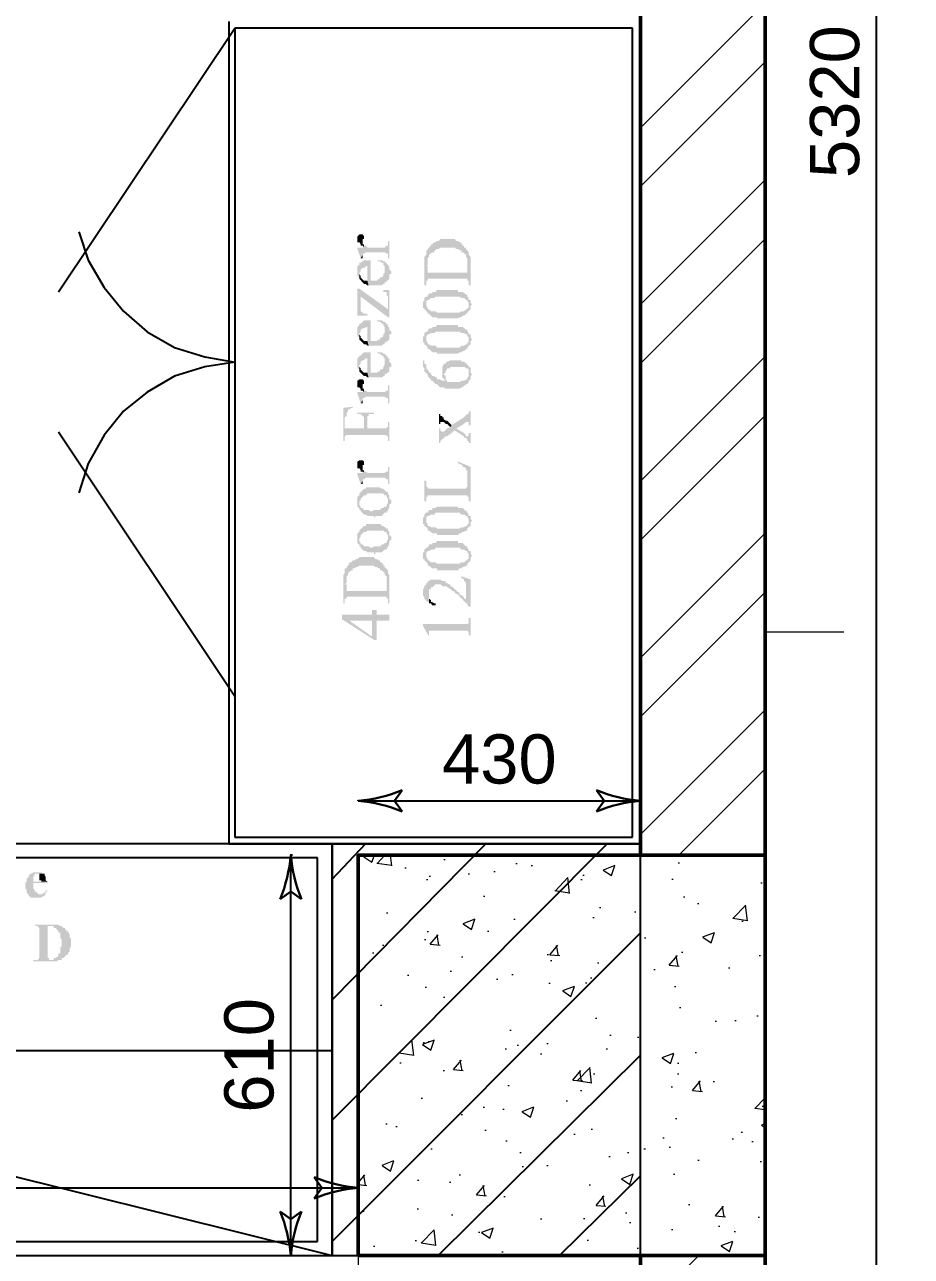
# Model space of a CAD drawing. Header units: millimetres. Extents: x 68727 to 319899, y -4876 to 265722.
# Drawn here: x 316371 to 317722, y 110929 to 112807 of the extents above; entities that cross this region are included whole.
import ezdxf

# ---------------------------------------------------------------- set-up
doc = ezdxf.new("R2010")
doc.units = ezdxf.units.MM
doc.linetypes.add('ACAD_ISO03W100', pattern=[30, 12, -18])
doc.linetypes.add('HIDDEN', pattern=[9.525, 6.35, -3.175])
doc.layers.add('Dimensions', color=172, linetype='Continuous')
doc.layers.add('glass', color=151, linetype='Continuous')
for name, color, linetype, lineweight in [('HACH', 252, 'Continuous', 13), ('LS_DR_Plan Beam', 9, 'HIDDEN', 0), ('LS_DR_Wall', 7, 'Continuous', 35), ('wall', 5, 'Continuous', 30)]:
    doc.layers.add(name, color=color, linetype=linetype, lineweight=lineweight)
doc.styles.get("Standard").update_dxf_attribs({"font": 'arial.ttf'})
doc.dimstyles.new('SC-25', dxfattribs={"dimtxt": 75, "dimasz": 0.4, "dimexe": 1, "dimexo": 100, "dimgap": 25, "dimtad": 1, "dimdec": 0, "dimzin": 0, "dimdsep": 46, "dimtxsty": 'Standard', "dimblk1": 'A1', "dimblk2": 'A1', "dimsah": 1, "dimcen": 0.09, "dimdle": 3, "dimclrd": 1, "dimclre": 1, "dimclrt": 1, "dimadec": 0, "dimazin": 0, "dimtfac": 1, "dimtdec": 0, "dimtofl": 0, "dimtmove": 0, "dimatfit": 2, "dimldrblk": 'A1', "dimfxl": 10, "dimfxlon": 1, "dimtolj": 1, "dimtzin": 0, "dimarcsym": 0})

# ---------------------------------------------------------------- blocks, each defined once
blk = doc.blocks.new('A1')
at = {"layer": 'wall', "color": 1}
for p, q in [((-138.1, 0), (-167.3, 40.5)), ((-167.3, -40.5), (-138.1, 0))]:
    blk.add_line(p, q, dxfattribs=at)
for centre, start, end in [((53.3, 586.5), 248, 264.8035), ((53.3, -586.5), 95.1965, 112)]:
    blk.add_arc(centre, 588.9, start, end, dxfattribs=at)
blk = doc.blocks.new('*D1021')
at = {"layer": 'Defpoints', "color": 0, "transparency": 16777216}
for p in [(316878.9, 111033.6), (308476.2, 110927.8), (316878.9, 110930.6)]:
    blk.add_point(p, dxfattribs=at)
at = {"layer": 'Dimensions', "color": 1, "lineweight": -2, "transparency": 16777216}
for p, q in [((308476.2, 111027.8), (308476.2, 111034.6)), ((308476.6, 111033.6), (316878.5, 111033.6)), ((316878.9, 111030.6), (316878.9, 111034.6))]:
    blk.add_line(p, q, dxfattribs=at)
at = {"layer": 'Dimensions', "color": 1, "lineweight": -2, "transparency": 16777216, "xscale": 0.4, "yscale": 0.4, "zscale": 0.4, "rotation": 180}
blk.add_blockref('A1', (308476.2, 111033.6), dxfattribs=at)
at = {"layer": 'Dimensions', "color": 1, "lineweight": -2, "transparency": 16777216, "xscale": 0.4, "yscale": 0.4, "zscale": 0.4}
blk.add_blockref('A1', (316878.9, 111033.6), dxfattribs=at)
at = {"layer": 'Dimensions', "color": 1, "transparency": 16777216, "insert": (312677.6, 111097), "char_height": 75, "attachment_point": 5}
blk.add_mtext('\\A1;8403', dxfattribs=at)
blk = doc.blocks.new('*D1022')
at = {"layer": 'Defpoints', "color": 0, "transparency": 16777216}
for p in [(316776.1, 111540.6), (316878.9, 111540.6), (316878.9, 110930.6)]:
    blk.add_point(p, dxfattribs=at)
at = {"layer": 'Dimensions', "color": 1, "lineweight": -2, "transparency": 16777216}
for p, q in [((316778.9, 111540.6), (316775.1, 111540.6)), ((316776.1, 110931), (316776.1, 111540.2)), ((316778.9, 110930.6), (316775.1, 110930.6))]:
    blk.add_line(p, q, dxfattribs=at)
at = {"layer": 'Dimensions', "color": 1, "lineweight": -2, "transparency": 16777216, "xscale": 0.4, "yscale": 0.4, "zscale": 0.4}
for p, rotation in [((316776.1, 111540.6), 90), ((316776.1, 110930.6), 270)]:
    blk.add_blockref('A1', p, dxfattribs=dict(at, rotation=rotation))
at = {"layer": 'Dimensions', "color": 1, "transparency": 16777216, "insert": (316712.8, 111235.6), "char_height": 75, "attachment_point": 5, "rotation": 90}
blk.add_mtext('\\A1;610', dxfattribs=at)
blk = doc.blocks.new('*D998')
at = {"layer": 'Defpoints', "color": 0, "transparency": 16777216}
for p in [(317308.9, 111623.6), (316878.9, 111541.9), (317308.9, 111541.9)]:
    blk.add_point(p, dxfattribs=at)
at = {"layer": 'Dimensions', "color": 1, "lineweight": -2, "transparency": 16777216}
for p, q in [((316878.9, 111623.6), (316878.9, 111624.6)), ((316879.3, 111623.6), (317308.5, 111623.6)), ((317308.9, 111623.6), (317308.9, 111624.6))]:
    blk.add_line(p, q, dxfattribs=at)
at = {"layer": 'Dimensions', "color": 1, "lineweight": -2, "transparency": 16777216, "xscale": 0.4, "yscale": 0.4, "zscale": 0.4, "rotation": 180}
blk.add_blockref('A1', (316878.9, 111623.6), dxfattribs=at)
at = {"layer": 'Dimensions', "color": 1, "lineweight": -2, "transparency": 16777216, "xscale": 0.4, "yscale": 0.4, "zscale": 0.4}
blk.add_blockref('A1', (317308.9, 111623.6), dxfattribs=at)
at = {"layer": 'Dimensions', "color": 1, "transparency": 16777216, "insert": (317093.9, 111686.9), "char_height": 75, "attachment_point": 5}
blk.add_mtext('\\A1;430', dxfattribs=at)
blk = doc.blocks.new('*D1001')
at = {"layer": 'Defpoints', "color": 0, "transparency": 16777216}
for p in [(317499, 115349.5), (317668.6, 115349.5), (317498.9, 110029.6)]:
    blk.add_point(p, dxfattribs=at)
at = {"layer": 'Dimensions', "color": 1, "lineweight": -2, "transparency": 16777216}
for p, q in [((317658.6, 115349.5), (317669.6, 115349.5)), ((317668.6, 110030), (317668.6, 115349.1)), ((317658.6, 110029.6), (317669.6, 110029.6))]:
    blk.add_line(p, q, dxfattribs=at)
at = {"layer": 'Dimensions', "color": 1, "lineweight": -2, "transparency": 16777216, "xscale": 0.4, "yscale": 0.4, "zscale": 0.4}
for p, rotation in [((317668.6, 115349.5), 90), ((317668.6, 110029.6), 270)]:
    blk.add_blockref('A1', p, dxfattribs=dict(at, rotation=rotation))
at = {"layer": 'Dimensions', "color": 1, "transparency": 16777216, "insert": (317605.3, 112689.5), "char_height": 75, "attachment_point": 5, "rotation": 90}
blk.add_mtext('\\A1;5320', dxfattribs=at)
blk = doc.blocks.new('kitchen')
at = {"layer": 'glass', "linetype": 'Continuous', "lineweight": -3}
for points in [[(-7.355, 27.058), (-7.39, 27.058), (-7.39, 26.97), (-7.443, 26.881), (-7.443, 26.917), (-7.479, 26.97), (-7.531, 26.97), (-7.531, 27.128), (-7.479, 27.181), (-7.39, 27.181), (-7.355, 27.128), (-7.355, 27.058)], [(-6.685, 26.546), (-6.72, 26.546), (-6.72, 26.67), (-6.755, 26.67), (-6.808, 26.705), (-7.302, 26.705), (-7.355, 26.67), (-7.39, 26.67), (-7.39, 26.634), (-7.443, 26.546), (-7.531, 26.793), (-7.531, 26.828), (-7.355, 26.828), (-7.355, 26.881), (-7.302, 26.881), (-7.267, 26.828), (-6.808, 26.828), (-6.755, 26.881), (-6.72, 26.881), (-6.72, 27.005), (-6.685, 27.005), (-6.685, 26.546)], [(-7.355, 26.828), (-7.39, 26.881), (-7.443, 26.881), (-7.39, 26.97), (-7.39, 26.917), (-7.355, 26.917), (-7.355, 26.828)], [(-4.568, 26.705), (-4.603, 26.37), (-4.603, 26.546), (-4.639, 26.581), (-4.639, 26.634), (-4.727, 26.705), (-4.762, 26.705), (-4.762, 26.758), (-4.815, 26.758), (-4.85, 26.793), (-4.903, 26.793), (-4.939, 26.828), (-5.327, 26.828), (-5.362, 26.793), (-5.415, 26.793), (-5.45, 26.758), (-5.485, 26.758), (-5.485, 26.705), (-5.538, 26.705), (-5.626, 26.634), (-5.626, 26.581), (-5.662, 26.546), (-5.662, 26.37), (-5.697, 26.335), (-5.697, 26.758), (-5.662, 26.758), (-5.662, 26.793), (-5.574, 26.881), (-5.574, 26.917), (-5.538, 26.917), (-5.485, 26.97), (-5.45, 26.97), (-5.415, 27.005), (-5.362, 27.005), (-5.327, 27.058), (-4.939, 27.058), (-4.903, 27.005), (-4.85, 27.005), (-4.815, 26.97), (-4.762, 26.97), (-4.762, 26.917), (-4.727, 26.917), (-4.727, 26.881), (-4.692, 26.881), (-4.692, 26.828), (-4.639, 26.828), (-4.639, 26.793), (-4.568, 26.705)], [(-7.39, 26.546), (-7.443, 26.546), (-7.39, 26.634), (-7.39, 26.546)], [(-4.515, 25.823), (-4.568, 25.823), (-4.568, 25.946), (-4.603, 25.946), (-4.603, 25.999), (-5.662, 25.999), (-5.662, 25.946), (-5.697, 25.946), (-5.697, 25.823), (-5.75, 25.823), (-5.75, 26.581), (-5.697, 26.634), (-5.697, 26.335), (-5.662, 26.335), (-5.662, 26.158), (-4.603, 26.158), (-4.603, 26.37), (-4.568, 26.705), (-4.568, 26.634), (-4.515, 26.581), (-4.515, 25.823)], [(-6.808, 25.858), (-6.844, 25.858), (-6.879, 25.823), (-7.232, 25.823), (-7.267, 25.946), (-7.267, 26.335), (-7.302, 26.335), (-7.355, 26.282), (-7.39, 26.282), (-7.443, 26.246), (-7.443, 26.193), (-7.479, 26.158), (-7.479, 26.035), (-7.531, 26.07), (-7.531, 26.335), (-7.479, 26.37), (-7.479, 26.423), (-7.443, 26.423), (-7.355, 26.493), (-7.179, 26.493), (-7.179, 25.946), (-7.02, 25.946), (-6.967, 25.999), (-6.932, 25.999), (-6.932, 26.035), (-6.879, 26.035), (-6.844, 26.07), (-6.844, 26.123), (-6.808, 26.158), (-6.808, 25.858)], [(-6.632, 26.123), (-6.685, 26.123), (-6.685, 25.999), (-6.72, 25.946), (-6.755, 25.946), (-6.755, 25.911), (-6.808, 25.911), (-6.808, 26.335), (-6.844, 26.37), (-6.844, 26.423), (-6.879, 26.423), (-6.932, 26.458), (-6.967, 26.458), (-7.02, 26.493), (-6.879, 26.493), (-6.844, 26.458), (-6.808, 26.458), (-6.72, 26.37), (-6.72, 26.335), (-6.685, 26.335), (-6.685, 26.246), (-6.632, 26.193), (-6.632, 26.123)], [(-7.232, 25.823), (-7.267, 25.823), (-7.302, 25.858), (-7.355, 25.858), (-7.479, 25.999), (-7.479, 26.123), (-7.443, 26.07), (-7.443, 26.035), (-7.355, 25.946), (-7.267, 25.946), (-7.232, 25.823)], [(-7.267, 25.012), (-7.531, 25.012), (-7.531, 25.735), (-7.479, 25.735), (-7.443, 25.523), (-7.443, 25.135), (-7.355, 25.065), (-7.267, 25.065), (-7.267, 25.012)], [(-6.72, 24.976), (-7.443, 25.523), (-7.479, 25.735), (-6.72, 25.188), (-6.72, 24.976)], [(-6.685, 24.976), (-6.72, 24.976), (-6.72, 25.523), (-6.755, 25.576), (-6.755, 25.647), (-6.844, 25.647), (-6.844, 25.7), (-6.685, 25.7), (-6.685, 24.976)], [(-4.48, 25.311), (-4.515, 25.276), (-4.515, 25.188), (-4.568, 25.135), (-4.568, 25.364), (-4.603, 25.4), (-4.603, 25.435), (-4.639, 25.435), (-4.692, 25.488), (-4.762, 25.488), (-4.815, 25.523), (-5.45, 25.523), (-5.485, 25.488), (-5.574, 25.488), (-5.626, 25.435), (-5.662, 25.435), (-5.697, 25.4), (-5.697, 25.135), (-5.75, 25.188), (-5.75, 25.223), (-5.785, 25.223), (-5.785, 25.4), (-5.75, 25.4), (-5.75, 25.488), (-5.697, 25.523), (-5.662, 25.523), (-5.662, 25.576), (-5.626, 25.576), (-5.626, 25.611), (-5.538, 25.611), (-5.538, 25.647), (-5.45, 25.647), (-5.415, 25.7), (-4.85, 25.7), (-4.85, 25.647), (-4.727, 25.647), (-4.639, 25.576), (-4.603, 25.576), (-4.603, 25.523), (-4.568, 25.488), (-4.568, 25.435), (-4.515, 25.435), (-4.515, 25.364), (-4.48, 25.311)], [(-4.568, 25.135), (-4.603, 25.1), (-4.603, 25.065), (-4.639, 25.065), (-4.692, 25.012), (-4.727, 25.012), (-4.762, 24.976), (-4.815, 24.976), (-4.85, 24.941), (-5.415, 24.941), (-5.415, 24.976), (-5.538, 24.976), (-5.626, 25.065), (-5.662, 25.065), (-5.662, 25.1), (-5.697, 25.135), (-5.697, 25.276), (-5.662, 25.223), (-5.662, 25.188), (-5.626, 25.188), (-5.574, 25.135), (-5.45, 25.135), (-5.415, 25.1), (-4.815, 25.1), (-4.762, 25.135), (-4.692, 25.135), (-4.639, 25.188), (-4.603, 25.188), (-4.603, 25.223), (-4.568, 25.223), (-4.568, 25.135)], [(-6.808, 24.253), (-6.844, 24.253), (-6.879, 24.218), (-7.232, 24.218), (-7.267, 24.341), (-7.267, 24.712), (-7.302, 24.712), (-7.355, 24.676), (-7.39, 24.676), (-7.443, 24.641), (-7.443, 24.588), (-7.479, 24.553), (-7.479, 24.43), (-7.531, 24.465), (-7.531, 24.712), (-7.479, 24.765), (-7.479, 24.8), (-7.443, 24.8), (-7.355, 24.888), (-7.179, 24.888), (-7.179, 24.341), (-7.02, 24.341), (-6.967, 24.377), (-6.932, 24.377), (-6.932, 24.43), (-6.879, 24.43), (-6.844, 24.465), (-6.844, 24.518), (-6.808, 24.553), (-6.808, 24.253)], [(-6.632, 24.518), (-6.685, 24.518), (-6.685, 24.377), (-6.72, 24.341), (-6.755, 24.341), (-6.755, 24.306), (-6.808, 24.306), (-6.808, 24.712), (-6.844, 24.765), (-6.844, 24.8), (-6.879, 24.8), (-6.932, 24.853), (-6.967, 24.853), (-7.02, 24.888), (-6.879, 24.888), (-6.844, 24.853), (-6.808, 24.853), (-6.72, 24.765), (-6.72, 24.712), (-6.685, 24.712), (-6.685, 24.641), (-6.632, 24.588), (-6.632, 24.518)], [(-4.48, 24.377), (-4.515, 24.341), (-4.515, 24.253), (-4.568, 24.218), (-4.568, 24.43), (-4.603, 24.465), (-4.603, 24.518), (-4.639, 24.518), (-4.692, 24.553), (-4.762, 24.553), (-4.815, 24.588), (-5.45, 24.588), (-5.485, 24.553), (-5.574, 24.553), (-5.626, 24.518), (-5.662, 24.518), (-5.697, 24.465), (-5.697, 24.218), (-5.75, 24.253), (-5.75, 24.306), (-5.785, 24.306), (-5.785, 24.465), (-5.75, 24.465), (-5.75, 24.553), (-5.697, 24.588), (-5.662, 24.588), (-5.662, 24.641), (-5.626, 24.641), (-5.626, 24.676), (-5.538, 24.676), (-5.538, 24.712), (-5.45, 24.712), (-5.415, 24.765), (-4.85, 24.765), (-4.85, 24.712), (-4.727, 24.712), (-4.639, 24.641), (-4.603, 24.641), (-4.603, 24.588), (-4.568, 24.553), (-4.568, 24.518), (-4.515, 24.518), (-4.515, 24.43), (-4.48, 24.377)], [(-7.232, 24.218), (-7.267, 24.218), (-7.302, 24.253), (-7.355, 24.253), (-7.479, 24.377), (-7.479, 24.518), (-7.443, 24.465), (-7.443, 24.43), (-7.355, 24.341), (-7.267, 24.341), (-7.232, 24.218)], [(-4.568, 24.218), (-4.603, 24.165), (-4.603, 24.13), (-4.639, 24.13), (-4.692, 24.077), (-4.727, 24.077), (-4.762, 24.041), (-4.815, 24.041), (-4.85, 24.006), (-5.415, 24.006), (-5.415, 24.041), (-5.538, 24.041), (-5.626, 24.13), (-5.662, 24.13), (-5.662, 24.165), (-5.697, 24.218), (-5.697, 24.341), (-5.662, 24.306), (-5.662, 24.253), (-5.626, 24.253), (-5.574, 24.218), (-5.45, 24.218), (-5.415, 24.165), (-4.815, 24.165), (-4.762, 24.218), (-4.692, 24.218), (-4.639, 24.253), (-4.603, 24.253), (-4.603, 24.306), (-4.568, 24.306), (-4.568, 24.218)], [(-6.808, 23.406), (-6.844, 23.406), (-6.879, 23.371), (-7.232, 23.371), (-7.267, 23.495), (-7.267, 23.883), (-7.302, 23.883), (-7.355, 23.83), (-7.39, 23.83), (-7.443, 23.795), (-7.443, 23.742), (-7.479, 23.706), (-7.479, 23.583), (-7.531, 23.618), (-7.531, 23.883), (-7.479, 23.918), (-7.479, 23.953), (-7.443, 23.953), (-7.355, 24.041), (-7.179, 24.041), (-7.179, 23.495), (-7.02, 23.495), (-6.967, 23.53), (-6.932, 23.53), (-6.932, 23.583), (-6.879, 23.583), (-6.844, 23.618), (-6.844, 23.653), (-6.808, 23.706), (-6.808, 23.406)], [(-6.632, 23.653), (-6.685, 23.653), (-6.685, 23.53), (-6.72, 23.495), (-6.755, 23.495), (-6.755, 23.459), (-6.808, 23.459), (-6.808, 23.883), (-6.844, 23.918), (-6.844, 23.953), (-6.879, 23.953), (-6.932, 24.006), (-6.967, 24.006), (-7.02, 24.041), (-6.879, 24.041), (-6.844, 24.006), (-6.808, 24.006), (-6.72, 23.918), (-6.72, 23.883), (-6.685, 23.883), (-6.685, 23.795), (-6.632, 23.742), (-6.632, 23.653)], [(-7.232, 23.371), (-7.267, 23.371), (-7.302, 23.406), (-7.355, 23.406), (-7.479, 23.53), (-7.479, 23.653), (-7.443, 23.618), (-7.443, 23.583), (-7.355, 23.495), (-7.267, 23.495), (-7.232, 23.371)], [(-4.568, 23.248), (-4.603, 23.195), (-4.639, 23.195), (-4.639, 23.16), (-4.692, 23.16), (-4.727, 23.107), (-4.762, 23.107), (-4.815, 23.071), (-5.186, 23.071), (-5.238, 23.107), (-5.327, 23.107), (-5.415, 23.195), (-5.45, 23.195), (-5.538, 23.283), (-5.574, 23.283), (-5.574, 23.318), (-5.662, 23.406), (-5.662, 23.459), (-5.75, 23.53), (-5.75, 23.618), (-5.785, 23.653), (-5.785, 23.83), (-5.75, 23.83), (-5.75, 23.742), (-5.697, 23.706), (-5.697, 23.618), (-5.626, 23.53), (-5.626, 23.495), (-5.574, 23.495), (-5.574, 23.459), (-5.538, 23.406), (-5.485, 23.406), (-5.45, 23.371), (-5.415, 23.371), (-5.415, 23.318), (-5.327, 23.318), (-5.274, 23.283), (-5.186, 23.283), (-5.186, 23.318), (-5.15, 23.283), (-5.15, 23.248), (-4.815, 23.248), (-4.762, 23.283), (-4.692, 23.283), (-4.639, 23.318), (-4.603, 23.318), (-4.603, 23.371), (-4.568, 23.406), (-4.568, 23.248)], [(-5.186, 23.283), (-5.274, 23.371), (-5.274, 23.653), (-5.238, 23.706), (-5.238, 23.459), (-5.186, 23.406), (-5.186, 23.283)], [(-4.48, 23.459), (-4.515, 23.406), (-4.515, 23.318), (-4.568, 23.283), (-4.568, 23.583), (-4.603, 23.618), (-4.639, 23.618), (-4.692, 23.653), (-5.062, 23.653), (-5.062, 23.618), (-5.15, 23.618), (-5.15, 23.583), (-5.186, 23.53), (-5.186, 23.495), (-5.238, 23.459), (-5.238, 23.742), (-5.186, 23.742), (-5.15, 23.795), (-5.115, 23.795), (-5.062, 23.83), (-4.762, 23.83), (-4.762, 23.795), (-4.692, 23.795), (-4.639, 23.742), (-4.603, 23.742), (-4.603, 23.706), (-4.515, 23.618), (-4.515, 23.495), (-4.48, 23.459)], [(-7.355, 23.195), (-7.39, 23.195), (-7.39, 23.107), (-7.443, 23.018), (-7.443, 23.071), (-7.479, 23.107), (-7.531, 23.107), (-7.531, 23.283), (-7.479, 23.318), (-7.39, 23.318), (-7.355, 23.283), (-7.355, 23.195)], [(-6.685, 22.683), (-6.72, 22.683), (-6.72, 22.824), (-6.755, 22.824), (-6.808, 22.86), (-7.302, 22.86), (-7.355, 22.824), (-7.39, 22.824), (-7.39, 22.771), (-7.443, 22.683), (-7.531, 22.948), (-7.531, 22.983), (-7.355, 22.983), (-7.355, 23.018), (-7.302, 23.018), (-7.267, 22.983), (-6.808, 22.983), (-6.755, 23.018), (-6.72, 23.018), (-6.72, 23.16), (-6.685, 23.16), (-6.685, 22.683)], [(-7.355, 22.983), (-7.39, 23.018), (-7.443, 23.018), (-7.39, 23.107), (-7.39, 23.071), (-7.355, 23.071), (-7.355, 22.983)], [(-7.39, 22.683), (-7.443, 22.683), (-7.39, 22.771), (-7.39, 22.683)], [(-7.655, 22.56), (-7.69, 22.56), (-7.743, 22.525), (-7.778, 22.525), (-7.778, 22.472), (-7.814, 22.436), (-7.814, 22.348), (-7.867, 22.313), (-7.867, 21.678), (-7.902, 21.678), (-7.902, 22.56), (-7.655, 22.595), (-7.655, 22.56)], [(-7.091, 22.401), (-7.232, 22.401), (-7.232, 22.348), (-7.267, 22.348), (-7.267, 22.225), (-7.355, 22.013), (-7.355, 22.313), (-7.443, 22.401), (-7.531, 22.401), (-7.531, 22.436), (-7.091, 22.436), (-7.091, 22.401)], [(-4.515, 22.101), (-4.568, 22.101), (-4.568, 22.189), (-4.639, 22.189), (-4.692, 22.136), (-4.903, 22.013), (-4.939, 21.96), (-5.15, 21.801), (-5.186, 21.801), (-5.327, 21.678), (-5.327, 21.625), (-5.362, 21.625), (-5.362, 22.013), (-5.327, 22.013), (-5.327, 21.96), (-5.274, 21.925), (-5.238, 21.925), (-5.15, 22.013), (-5.062, 22.048), (-5.027, 22.101), (-4.692, 22.313), (-4.603, 22.401), (-4.568, 22.401), (-4.568, 22.472), (-4.515, 22.472), (-4.515, 22.101)], [(-5.027, 22.101), (-5.062, 22.048), (-5.15, 22.136), (-5.186, 22.136), (-5.238, 22.189), (-5.327, 22.189), (-5.327, 22.136), (-5.362, 22.136), (-5.362, 22.401), (-5.327, 22.401), (-5.327, 22.348), (-5.274, 22.348), (-5.274, 22.313), (-5.238, 22.313), (-5.238, 22.26), (-5.186, 22.225), (-5.15, 22.225), (-5.027, 22.101)], [(-6.685, 21.678), (-6.72, 21.678), (-6.72, 21.801), (-6.755, 21.801), (-6.755, 21.837), (-7.814, 21.837), (-7.867, 21.801), (-7.867, 22.013), (-7.355, 22.013), (-7.267, 22.225), (-7.267, 22.013), (-6.755, 22.013), (-6.755, 22.048), (-6.72, 22.048), (-6.72, 22.189), (-6.685, 22.189), (-6.685, 21.678)], [(-4.515, 21.625), (-4.568, 21.625), (-4.568, 21.678), (-4.603, 21.678), (-4.603, 21.713), (-4.639, 21.766), (-4.692, 21.766), (-4.692, 21.801), (-4.939, 21.96), (-4.903, 22.013), (-4.692, 21.89), (-4.639, 21.837), (-4.639, 21.801), (-4.603, 21.801), (-4.568, 21.837), (-4.568, 21.89), (-4.515, 21.89), (-4.515, 21.625)], [(-7.355, 21.043), (-7.39, 21.043), (-7.39, 20.955), (-7.443, 20.866), (-7.443, 20.902), (-7.479, 20.955), (-7.531, 20.955), (-7.531, 21.131), (-7.479, 21.166), (-7.39, 21.166), (-7.355, 21.131), (-7.355, 21.043)], [(-6.685, 20.531), (-6.72, 20.531), (-6.72, 20.655), (-6.755, 20.655), (-6.808, 20.708), (-7.302, 20.708), (-7.355, 20.655), (-7.39, 20.655), (-7.39, 20.62), (-7.443, 20.531), (-7.531, 20.778), (-7.531, 20.831), (-7.355, 20.831), (-7.355, 20.866), (-7.302, 20.866), (-7.267, 20.831), (-6.808, 20.831), (-6.755, 20.866), (-6.72, 20.866), (-6.72, 20.99), (-6.685, 20.99), (-6.685, 20.531)], [(-4.515, 20.073), (-4.568, 20.073), (-4.568, 20.196), (-4.603, 20.196), (-4.603, 20.902), (-4.639, 20.902), (-4.639, 20.955), (-4.692, 20.99), (-4.727, 20.99), (-4.727, 21.043), (-4.762, 21.043), (-4.815, 21.078), (-4.85, 21.078), (-4.85, 21.131), (-4.515, 20.99), (-4.515, 20.073)], [(-7.355, 20.831), (-7.39, 20.866), (-7.443, 20.866), (-7.39, 20.955), (-7.39, 20.902), (-7.355, 20.902), (-7.355, 20.831)], [(-6.72, 20.143), (-6.755, 20.196), (-6.755, 20.231), (-6.808, 20.231), (-6.844, 20.284), (-7.267, 20.284), (-7.302, 20.231), (-7.355, 20.231), (-7.443, 20.143), (-7.443, 20.108), (-7.479, 20.073), (-7.479, 19.896), (-7.531, 19.932), (-7.531, 20.196), (-7.479, 20.231), (-7.479, 20.284), (-7.355, 20.408), (-7.302, 20.408), (-7.302, 20.443), (-6.932, 20.443), (-6.879, 20.408), (-6.844, 20.408), (-6.755, 20.32), (-6.72, 20.32), (-6.72, 20.143)], [(-7.39, 20.531), (-7.443, 20.531), (-7.39, 20.62), (-7.39, 20.531)], [(-4.603, 20.231), (-5.662, 20.231), (-5.662, 20.196), (-5.697, 20.196), (-5.697, 20.073), (-5.75, 20.073), (-5.75, 20.62), (-5.697, 20.62), (-5.697, 20.478), (-5.626, 20.408), (-4.639, 20.408), (-4.639, 20.443), (-4.603, 20.443), (-4.603, 20.231)], [(-6.632, 20.02), (-6.685, 19.985), (-6.685, 19.896), (-6.72, 19.843), (-6.72, 19.808), (-6.755, 19.808), (-6.755, 19.773), (-6.808, 19.773), (-6.879, 19.685), (-7.055, 19.685), (-7.055, 19.649), (-7.091, 19.649), (-7.091, 19.685), (-7.267, 19.685), (-7.302, 19.72), (-7.355, 19.72), (-7.443, 19.808), (-7.443, 19.843), (-7.479, 19.843), (-7.479, 19.985), (-7.443, 19.932), (-7.443, 19.896), (-7.39, 19.896), (-7.355, 19.843), (-7.232, 19.843), (-7.179, 19.808), (-7.143, 19.808), (-7.091, 19.843), (-6.932, 19.843), (-6.879, 19.896), (-6.844, 19.896), (-6.808, 19.932), (-6.755, 19.932), (-6.755, 19.985), (-6.72, 20.02), (-6.72, 20.284), (-6.685, 20.231), (-6.685, 20.143), (-6.632, 20.108), (-6.632, 20.02)], [(-4.48, 19.561), (-4.515, 19.508), (-4.515, 19.42), (-4.568, 19.385), (-4.568, 19.596), (-4.603, 19.649), (-4.603, 19.685), (-4.639, 19.685), (-4.692, 19.72), (-4.762, 19.72), (-4.815, 19.773), (-5.45, 19.773), (-5.485, 19.72), (-5.574, 19.72), (-5.626, 19.685), (-5.662, 19.685), (-5.697, 19.649), (-5.697, 19.385), (-5.75, 19.42), (-5.75, 19.473), (-5.785, 19.473), (-5.785, 19.649), (-5.75, 19.649), (-5.75, 19.72), (-5.697, 19.773), (-5.662, 19.773), (-5.662, 19.808), (-5.626, 19.808), (-5.626, 19.843), (-5.538, 19.843), (-5.538, 19.896), (-5.45, 19.896), (-5.415, 19.932), (-4.85, 19.932), (-4.85, 19.896), (-4.727, 19.896), (-4.639, 19.808), (-4.603, 19.808), (-4.603, 19.773), (-4.568, 19.72), (-4.568, 19.685), (-4.515, 19.685), (-4.515, 19.596), (-4.48, 19.561)], [(-6.72, 19.173), (-6.755, 19.226), (-6.755, 19.261), (-6.808, 19.261), (-6.844, 19.297), (-7.267, 19.297), (-7.302, 19.261), (-7.355, 19.261), (-7.443, 19.173), (-7.443, 19.138), (-7.479, 19.085), (-7.479, 18.926), (-7.531, 18.961), (-7.531, 19.226), (-7.479, 19.261), (-7.479, 19.297), (-7.355, 19.42), (-7.302, 19.42), (-7.302, 19.473), (-6.932, 19.473), (-6.879, 19.42), (-6.844, 19.42), (-6.755, 19.35), (-6.72, 19.35), (-6.72, 19.173)], [(-4.568, 19.385), (-4.603, 19.35), (-4.603, 19.297), (-4.639, 19.297), (-4.692, 19.261), (-4.727, 19.261), (-4.762, 19.226), (-4.815, 19.226), (-4.85, 19.173), (-5.415, 19.173), (-5.415, 19.226), (-5.538, 19.226), (-5.626, 19.297), (-5.662, 19.297), (-5.662, 19.35), (-5.697, 19.385), (-5.697, 19.508), (-5.662, 19.473), (-5.662, 19.42), (-5.626, 19.42), (-5.574, 19.385), (-5.45, 19.385), (-5.415, 19.35), (-4.815, 19.35), (-4.762, 19.385), (-4.692, 19.385), (-4.639, 19.42), (-4.603, 19.42), (-4.603, 19.473), (-4.568, 19.473), (-4.568, 19.385)], [(-6.632, 19.05), (-6.685, 19.014), (-6.685, 18.926), (-6.72, 18.873), (-6.72, 18.838), (-6.755, 18.838), (-6.755, 18.785), (-6.808, 18.785), (-6.879, 18.715), (-7.055, 18.715), (-7.055, 18.662), (-7.091, 18.662), (-7.091, 18.715), (-7.267, 18.715), (-7.302, 18.75), (-7.355, 18.75), (-7.443, 18.838), (-7.443, 18.873), (-7.479, 18.873), (-7.479, 19.014), (-7.443, 18.961), (-7.443, 18.926), (-7.39, 18.926), (-7.355, 18.873), (-7.232, 18.873), (-7.179, 18.838), (-7.143, 18.838), (-7.091, 18.873), (-6.932, 18.873), (-6.879, 18.926), (-6.844, 18.926), (-6.808, 18.961), (-6.755, 18.961), (-6.755, 19.014), (-6.72, 19.05), (-6.72, 19.297), (-6.685, 19.261), (-6.685, 19.173), (-6.632, 19.138), (-6.632, 19.05)], [(-4.48, 18.626), (-4.515, 18.591), (-4.515, 18.503), (-4.568, 18.45), (-4.568, 18.662), (-4.603, 18.715), (-4.603, 18.75), (-4.639, 18.75), (-4.692, 18.785), (-4.762, 18.785), (-4.815, 18.838), (-5.45, 18.838), (-5.485, 18.785), (-5.574, 18.785), (-5.626, 18.75), (-5.662, 18.75), (-5.697, 18.715), (-5.697, 18.45), (-5.75, 18.503), (-5.75, 18.538), (-5.785, 18.538), (-5.785, 18.715), (-5.75, 18.715), (-5.75, 18.785), (-5.697, 18.838), (-5.662, 18.838), (-5.662, 18.873), (-5.626, 18.873), (-5.626, 18.926), (-5.538, 18.926), (-5.538, 18.961), (-5.45, 18.961), (-5.415, 19.014), (-4.85, 19.014), (-4.85, 18.961), (-4.727, 18.961), (-4.639, 18.873), (-4.603, 18.873), (-4.603, 18.838), (-4.568, 18.785), (-4.568, 18.75), (-4.515, 18.75), (-4.515, 18.662), (-4.48, 18.626)], [(-6.72, 18.238), (-6.755, 17.903), (-6.755, 18.08), (-6.808, 18.115), (-6.808, 18.168), (-6.879, 18.238), (-6.932, 18.238), (-6.932, 18.291), (-6.967, 18.291), (-7.02, 18.326), (-7.055, 18.326), (-7.091, 18.362), (-7.479, 18.362), (-7.531, 18.326), (-7.567, 18.326), (-7.602, 18.291), (-7.655, 18.291), (-7.655, 18.238), (-7.69, 18.238), (-7.778, 18.168), (-7.778, 18.115), (-7.814, 18.08), (-7.814, 17.903), (-7.867, 17.868), (-7.867, 18.291), (-7.814, 18.291), (-7.814, 18.326), (-7.743, 18.415), (-7.743, 18.45), (-7.69, 18.45), (-7.655, 18.503), (-7.602, 18.503), (-7.567, 18.538), (-7.531, 18.538), (-7.479, 18.591), (-7.091, 18.591), (-7.055, 18.538), (-7.02, 18.538), (-6.967, 18.503), (-6.932, 18.503), (-6.932, 18.45), (-6.879, 18.45), (-6.879, 18.415), (-6.844, 18.415), (-6.844, 18.362), (-6.808, 18.362), (-6.808, 18.326), (-6.72, 18.238)], [(-4.568, 18.45), (-4.603, 18.415), (-4.603, 18.362), (-4.639, 18.362), (-4.692, 18.326), (-4.727, 18.326), (-4.762, 18.291), (-4.815, 18.291), (-4.85, 18.238), (-5.415, 18.238), (-5.415, 18.291), (-5.538, 18.291), (-5.626, 18.362), (-5.662, 18.362), (-5.662, 18.415), (-5.697, 18.45), (-5.697, 18.591), (-5.662, 18.538), (-5.662, 18.503), (-5.626, 18.503), (-5.574, 18.45), (-5.45, 18.45), (-5.415, 18.415), (-4.815, 18.415), (-4.762, 18.45), (-4.692, 18.45), (-4.639, 18.503), (-4.603, 18.503), (-4.603, 18.538), (-4.568, 18.538), (-4.568, 18.45)], [(-6.685, 17.356), (-6.72, 17.356), (-6.72, 17.48), (-6.755, 17.48), (-6.755, 17.533), (-7.814, 17.533), (-7.814, 17.48), (-7.867, 17.48), (-7.867, 17.356), (-7.902, 17.356), (-7.902, 18.115), (-7.867, 18.168), (-7.867, 17.868), (-7.814, 17.868), (-7.814, 17.691), (-6.755, 17.691), (-6.755, 17.903), (-6.72, 18.238), (-6.72, 18.168), (-6.685, 18.115), (-6.685, 17.356)], [(-4.515, 17.268), (-4.568, 17.268), (-4.603, 17.303), (-4.603, 17.356), (-4.639, 17.356), (-4.639, 17.903), (-4.692, 17.956), (-4.692, 17.991), (-4.727, 18.027), (-4.762, 18.027), (-4.762, 18.08), (-4.515, 17.991), (-4.515, 17.268)], [(-4.639, 17.356), (-4.727, 17.445), (-4.727, 17.48), (-4.762, 17.48), (-4.815, 17.533), (-4.815, 17.568), (-4.85, 17.568), (-4.85, 17.603), (-4.903, 17.603), (-4.974, 17.691), (-5.027, 17.691), (-5.027, 17.727), (-5.062, 17.727), (-5.115, 17.78), (-5.15, 17.78), (-5.15, 17.815), (-5.274, 17.815), (-5.327, 17.868), (-5.45, 17.868), (-5.538, 17.78), (-5.574, 17.78), (-5.574, 17.727), (-5.626, 17.727), (-5.626, 17.392), (-5.662, 17.392), (-5.75, 17.48), (-5.75, 17.533), (-5.785, 17.568), (-5.785, 17.727), (-5.75, 17.78), (-5.75, 17.815), (-5.697, 17.868), (-5.697, 17.903), (-5.662, 17.903), (-5.662, 17.956), (-5.626, 17.956), (-5.574, 17.991), (-5.327, 17.991), (-5.274, 17.956), (-5.186, 17.956), (-5.186, 17.903), (-5.15, 17.903), (-5.115, 17.868), (-5.062, 17.868), (-5.062, 17.815), (-5.027, 17.815), (-4.85, 17.656), (-4.815, 17.656), (-4.815, 17.603), (-4.762, 17.568), (-4.727, 17.568), (-4.727, 17.533), (-4.692, 17.533), (-4.692, 17.48), (-4.639, 17.48), (-4.639, 17.356)], [(-5.45, 17.303), (-5.538, 17.303), (-5.574, 17.356), (-5.626, 17.356), (-5.626, 17.48), (-5.574, 17.445), (-5.574, 17.392), (-5.538, 17.392), (-5.485, 17.356), (-5.45, 17.356), (-5.45, 17.303)], [(-6.685, 16.898), (-7.02, 16.898), (-7.02, 16.386), (-7.091, 16.386), (-7.937, 16.933), (-7.937, 17.056), (-7.743, 16.898), (-7.143, 16.474), (-7.143, 17.18), (-7.02, 17.18), (-7.02, 17.056), (-6.685, 17.056), (-6.685, 16.898)], [(-7.143, 16.898), (-7.743, 16.898), (-7.937, 17.056), (-7.143, 17.056), (-7.143, 16.898)], [(-4.515, 16.51), (-4.568, 16.51), (-4.568, 16.598), (-4.603, 16.633), (-5.626, 16.633), (-5.626, 16.474), (-5.785, 16.757), (-5.785, 16.81), (-4.603, 16.81), (-4.568, 16.845), (-4.568, 16.968), (-4.515, 16.968), (-4.515, 16.51)], [(-15.769, 9.913), (-16.157, 9.913), (-16.157, 9.772), (-16.122, 9.736), (-16.122, 9.683), (-16.069, 9.683), (-16.069, 9.648), (-16.033, 9.648), (-16.033, 9.613), (-16.28, 9.613), (-16.333, 9.648), (-16.333, 9.736), (-16.369, 9.772), (-16.369, 9.913), (-16.333, 9.948), (-16.333, 10.036), (-16.28, 10.071), (-16.28, 10.124), (-16.245, 10.124), (-16.245, 10.16), (-16.21, 10.16), (-16.157, 10.195), (-15.945, 10.195), (-15.91, 10.16), (-16.122, 10.16), (-16.122, 10.124), (-16.157, 10.071), (-16.157, 9.948), (-15.769, 9.948), (-15.769, 9.913)], [(-15.769, 9.948), (-15.945, 9.948), (-15.945, 9.983), (-15.998, 9.983), (-15.998, 10.16), (-15.857, 10.16), (-15.857, 10.124), (-15.822, 10.071), (-15.822, 9.983), (-15.769, 9.948)], [(-15.769, 9.683), (-15.822, 9.683), (-15.822, 9.613), (-15.857, 9.613), (-15.857, 9.56), (-15.91, 9.56), (-15.945, 9.525), (-16.21, 9.525), (-16.245, 9.56), (-16.28, 9.56), (-16.28, 9.613), (-15.91, 9.613), (-15.91, 9.648), (-15.857, 9.648), (-15.857, 9.683), (-15.822, 9.683), (-15.822, 9.736), (-15.769, 9.683)], [(-15.487, 7.867), (-15.522, 7.831), (-16.157, 7.831), (-16.157, 7.867), (-16.033, 7.867), (-15.998, 7.92), (-15.998, 8.713), (-16.033, 8.766), (-15.769, 8.766), (-15.769, 7.92), (-15.734, 7.92), (-15.734, 7.867), (-15.487, 7.867)], [(-15.151, 8.219), (-15.187, 8.166), (-15.187, 8.078), (-15.222, 8.078), (-15.222, 8.008), (-15.275, 8.008), (-15.346, 7.92), (-15.398, 7.92), (-15.398, 7.867), (-15.61, 7.867), (-15.61, 7.92), (-15.557, 7.92), (-15.522, 7.955), (-15.487, 7.955), (-15.487, 8.043), (-15.434, 8.043), (-15.434, 8.219), (-15.398, 8.219), (-15.398, 8.431), (-15.434, 8.431), (-15.434, 8.59), (-15.487, 8.59), (-15.487, 8.625), (-15.557, 8.713), (-15.61, 8.713), (-15.61, 8.766), (-16.069, 8.766), (-16.122, 8.801), (-15.487, 8.801), (-15.434, 8.766), (-15.398, 8.766), (-15.346, 8.713), (-15.31, 8.713), (-15.31, 8.678), (-15.275, 8.678), (-15.275, 8.625), (-15.222, 8.625), (-15.222, 8.59), (-15.187, 8.555), (-15.187, 8.466), (-15.151, 8.431), (-15.151, 8.219)]]:
    blk.add_hatch(color=256, dxfattribs=at).paths.add_polyline_path(points)
at = {"layer": 'glass', "lineweight": -3}
for p, q in [((-10.953, 32.843), (-10.953, 10.953)), ((0, 10.953), (0, 32.843)), ((-15.487, 25.647), (-10.795, 32.667)), ((-0.211, 32.667), (-10.795, 32.667)), ((-10.795, 32.667), (-10.795, 11.13)), ((-0.211, 11.13), (-0.211, 32.667)), ((-14.94, 27.252), (-14.693, 26.493)), ((-14.693, 26.493), (-14.27, 25.77)), ((-14.27, 25.77), (-13.758, 25.135)), ((-13.758, 25.135), (-13.123, 24.588)), ((-13.123, 24.588), (-12.4, 24.165)), ((-12.4, 24.165), (-11.588, 23.918)), ((-11.588, 23.653), (-12.4, 23.406)), ((-11.588, 23.918), (-10.795, 23.777)), ((-10.795, 23.777), (-11.588, 23.653)), ((-12.4, 23.406), (-13.123, 22.983)), ((-13.123, 22.983), (-13.758, 22.472)), ((-13.758, 22.472), (-14.27, 21.837)), ((-15.487, 21.925), (-10.795, 14.887)), ((-14.27, 21.837), (-14.693, 21.078)), ((-14.693, 21.078), (-14.94, 20.302)), ((-8.202, 10.953), (-30.145, 10.953)), ((-10.953, 10.953), (0, 10.953)), ((-10.795, 11.13), (-0.211, 11.13)), ((-8.202, 10.019), (-7.32, 10.953)), ((-8.202, 6.808), (-4.11, 10.953)), ((-8.202, 3.598), (-0.882, 10.953)), ((0, 10.953), (-8.202, 10.953)), ((-8.202, 10.953), (-8.202, 0)), ((-8.202, 0), (-8.202, 10.953)), ((0, 0), (0, 10.953)), ((-8.59, 10.583), (-29.756, 10.583)), ((-8.59, 0.37), (-8.59, 10.583)), ((-8.202, 0.37), (0, 8.59)), ((-8.202, 5.45), (-30.145, 5.45)), ((-8.202, 5.45), (-30.145, 5.45)), ((-30.145, 5.45), (-8.202, 0)), ((-8.202, 0), (-8.202, 5.45)), ((-8.202, 0), (-8.202, 5.45)), ((-5.38, 0), (0, 5.327)), ((-2.152, 0), (0, 2.116)), ((-29.756, 0.37), (-8.59, 0.37)), ((-30.145, 0), (-8.202, 0)), ((-30.145, 0), (-8.202, 0)), ((-30.145, 0), (-8.202, 0)), ((-8.202, 0), (0, 0))]:
    blk.add_line(p, q, dxfattribs=at)

msp = doc.modelspace()

# ---------------------------------------------------------------- hatches: boundary and pattern name
at = {"layer": 'HACH'}
h = msp.add_hatch(dxfattribs=at)
h.set_pattern_fill('ANSI32', color=256, scale=20)
h.set_pattern_definition([(45, (141281.14, 34686.36), (-134.70384, 134.70384), []), (45, (141370.94, 34686.36), (-134.70384, 134.70384), [])])
h.paths.add_polyline_path([(317498.9, 115660.6), (317308.9, 115660.6), (317308.9, 114397.6), (317331.8, 114217.6), (317308.9, 114217.6), (317308.9, 111540.6), (317498.9, 111540.6)])
h = msp.add_hatch(dxfattribs=at)
h.set_pattern_fill('AR-CONC', color=256)
h.set_pattern_definition([(50, (-526060.14, -97174.19), (182.18467, -15.939086), [19.05, -209.55]), (355, (-526060.14, -97174.19), (-35.24342, 191.056845), [15.24, -167.640584]), (100.451445, (-526044.96, -97175.52), (146.941247, 175.117752), [16.19001, -178.090245]), (46.1842, (-526060.14, -97123.4), (271.07904, -42.04233), [28.575, -314.325]), (96.635558, (-526037.55, -97126.9), (237.404134, 247.426125), [24.28502, -267.13561]), (351.18415, (-526060.14, -97123.4), (237.40413, 247.426125), [22.85997, -251.45973]), (21, (-526034.74, -97136.09), (151.61439, -102.265198), [19.05, -209.55]), (326, (-526034.74, -97136.09), (61.80203, 184.187966), [15.24, -167.64]), (71.451445, (-526022.1, -97144.61), (213.41642, 81.92277), [16.19001, -178.089938]), (37.5, (-526060.14, -97174.19), (3.0886033, 84.555039), [0, -165.608, 0, -170.18, 0, -168.275]), (7.5, (-526060.14, -97174.19), (66.8196625, 100.180575), [0, -97.028, 0, -161.798, 0, -64.135]), (327.5, (-526116.78, -97174.19), (135.590595, -5.728744), [0, -63.5, 0, -198.12, 0, -262.89]), (317.5, (-526142.18, -97174.19), (148.129181, 25.426491), [0, -82.55, 0, -131.572, 0, -186.69])])
h.paths.add_polyline_path([(317498.9, 110930.6), (317498.9, 111540.6), (316878.9, 111540.6), (316878.9, 110930.6)])
h = msp.add_hatch(dxfattribs=at)
h.set_pattern_fill('ANSI32', color=256, scale=20)
h.set_pattern_definition([(45, (-526060.14, -97174.19), (-134.70384, 134.70384), []), (45, (-525970.34, -97174.19), (-134.70384, 134.70384), [])])
h.paths.add_polyline_path([(317308.9, 110030.6), (317498.9, 110030.6), (317498.9, 110930.6), (317308.9, 110930.6)])

# ---------------------------------------------------------------- linework, layer by layer
at = {"layer": 'LS_DR_Plan Beam', "linetype": 'ACAD_ISO03W100', "ltscale": 10, "transparency": 33554508}
msp.add_line((316878.9, 110930.6), (316878.9, 106120.6), dxfattribs=at)
msp.add_lwpolyline([(317498.9, 111881.1), (317801.8, 111881.1), (317801.8, 115500.2), (317498.9, 115500.2)], close=True, dxfattribs=at)
at = {"layer": 'LS_DR_Wall', "lineweight": 50, "ltscale": 0.25}
msp.add_lwpolyline([(317498.9, 110029.6), (317498.9, 117239.6), (316862.9, 117239.6), (316862.9, 117089.6), (317331.9, 117089.6), (317331.9, 116305.6), (316841.9, 116305.6), (316841.9, 115660.6), (317308.9, 115660.6), (317308.9, 114397.6), (317308.9, 114397.6), (317308.9, 114217.6), (317308.9, 114217.6), (317308.9, 111540.6), (316878.9, 111540.6), (316878.9, 110930.6), (317308.9, 110930.6), (317308.9, 110029.6)], dxfattribs=at)
msp.add_lwpolyline([(316878.9, 111540.6), (317498.9, 111540.6), (317498.9, 110930.6), (316878.9, 110930.6)], close=True, dxfattribs=at)

# ---------------------------------------------------------------- block references
at = {"xscale": 57.26691736061191, "yscale": 57.26691736061191, "zscale": 57.26691736061191}
msp.add_blockref('kitchen', (317308.9, 110930.6), dxfattribs=at)

# ---------------------------------------------------------------- dimensions: what is measured, and where the dimension line sits
at = {"layer": 'Dimensions'}
for base, p1, p2, picture, middle in [((317668.6, 115349.5), (317498.9, 110029.6), (317499, 115349.5), '*D1001', (317605.3, 112689.5)), ((316776.1, 111540.6), (316878.9, 110930.6), (316878.9, 111540.6), '*D1022', (316712.8, 111235.6))]:
    dim = msp.add_linear_dim(base=base, p1=p1, p2=p2, angle=90, dimstyle='SC-25', dxfattribs=at)
    dim.commit()
    dim.dimension.update_dxf_attribs({"geometry": picture, "text_midpoint": middle})
dim = msp.add_linear_dim(base=(317308.9, 111623.6), p1=(316878.9, 111541.9), p2=(317308.9, 111541.9), dimstyle='SC-25', dxfattribs=at)
dim.commit()
dim.dimension.update_dxf_attribs({"geometry": '*D998', "text_midpoint": (317093.9, 111686.9)})
dim = msp.add_linear_dim(base=(316878.9, 111033.6), p1=(308476.2, 110927.8), p2=(316878.9, 110930.6), dimstyle='SC-25', override={"dimtmove": 1}, dxfattribs=at)
dim.commit()
dim.dimension.update_dxf_attribs({"geometry": '*D1021', "text_midpoint": (312677.6, 111097)})

doc.saveas('drawing.dxf')
